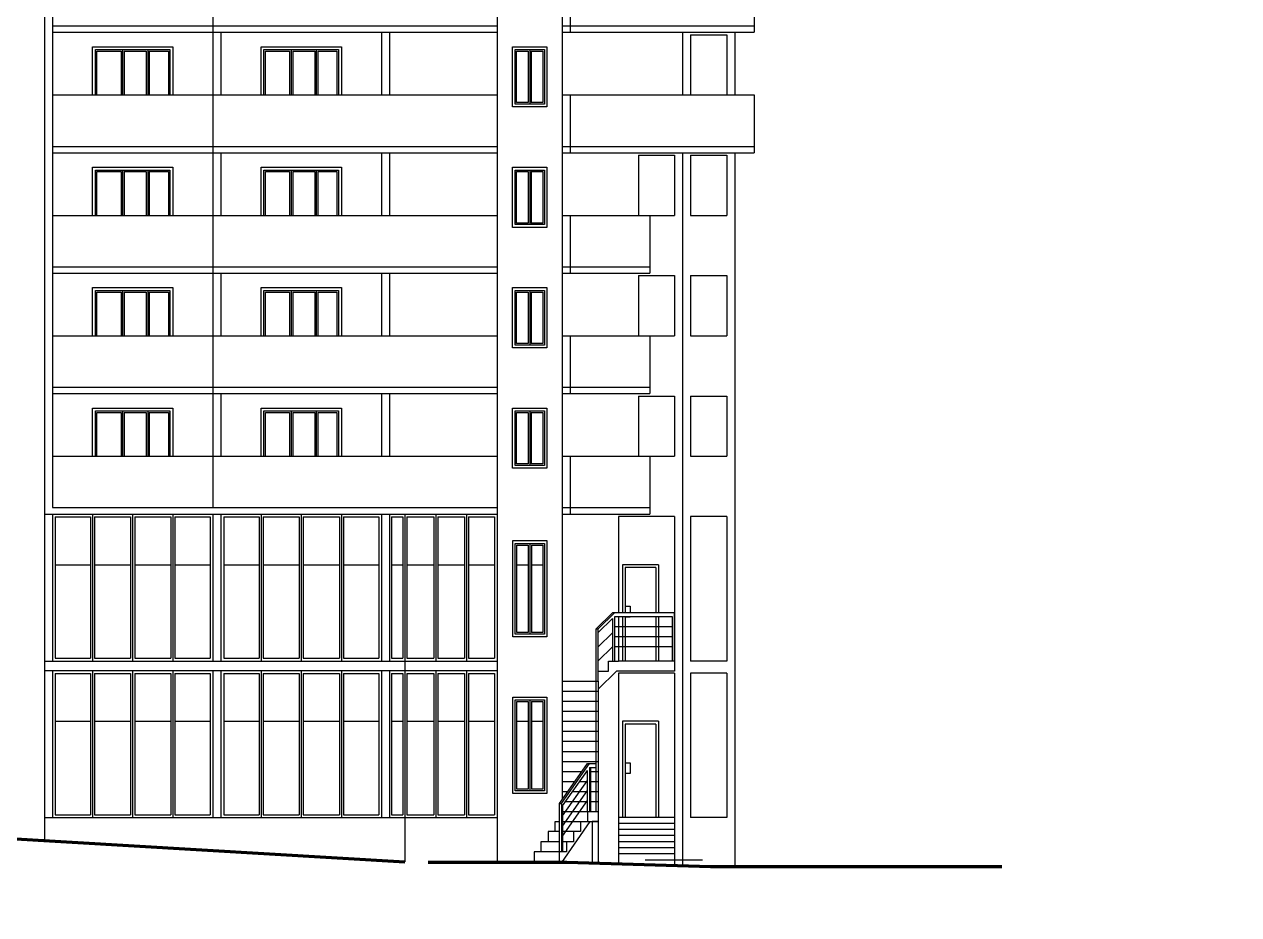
# Model space of a CAD drawing. Header units: inches. Extents: x -634 to 3638, y -6930911 to 5552.
# Drawn here: x 1345.79 to 1374.98, y 3474.09 to 3495.48 of the extents above; entities that cross this region are included whole.
import ezdxf

# ---------------------------------------------------------------- set-up
doc = ezdxf.new("R2010")
doc.units = ezdxf.units.IN
doc.header["$MEASUREMENT"] = 0
doc.linetypes.add('Dashed', pattern=[1128.888893, 564.444447, -564.444447])
for name, color, linetype, lineweight in [('ELEV', 134, 'Continuous', 18), ('WALLS', 7, 'Continuous', 70), ('фасады', 7, 'Continuous', 30), ('фасады2', 7, 'Continuous', 25)]:
    doc.layers.add(name, color=color, linetype=linetype, lineweight=lineweight)

msp = doc.modelspace()

# ---------------------------------------------------------------- hatches: boundary and pattern name
at = {"layer": 'ELEV', "linetype": 'Continuous'}
h = msp.add_hatch(dxfattribs=at)
h.set_pattern_fill('ANSI31', color=256, scale=0.01044, style=0)
h.set_pattern_definition([(45, (1262.311104, 3366.587935), (-0.02343928418428, 0.02343928418428), [])])
edge = h.paths.add_edge_path()
edge.add_ellipse((1445.78234, 3471.96182), major_axis=(0, 6932302.83262), ratio=0.00000001506, start_angle=89.999976115149, end_angle=270.000023884851)
edge.add_line((1445.67794, 3474.85168), (1445.67794, 3528.48347))
edge.add_line((1445.67794, 3528.48347), (1445.88675, 3528.48347))
edge.add_line((1445.88675, 3528.48347), (1445.88675, 3474.85168))

# ---------------------------------------------------------------- linework, layer by layer
at = {"layer": 'WALLS', "color": 7, "ltscale": 100}
for points in [[(1345.17384, 3475.94013), (1354.9378, 3475.36135)], [(1355.49307, 3475.34783), (1358.83261, 3475.34783)], [(1358.83261, 3475.34783), (1362.28329, 3475.24968)], [(1362.28329, 3475.24968), (1369.28397, 3475.24968)]]:
    msp.add_lwpolyline(points, dxfattribs=at)
at = {"layer": 'фасады', "color": 7, "linetype": 'Dashed', "ltscale": 100}
for points in [[(1346.27249, 3498.1846), (1346.27249, 3495.2907)], [(1346.46541, 3498.1846), (1346.46541, 3495.2907)], [(1350.32395, 3498.1846), (1350.32395, 3495.2907)], [(1357.15646, 3498.1846), (1357.15646, 3495.2907)], [(1358.71627, 3498.1846), (1358.71627, 3495.2907)], [(1358.9092, 3496.67977), (1358.9092, 3495.2907)], [(1363.32819, 3496.67977), (1363.32819, 3495.2907)], [(1346.27249, 3495.2907), (1346.27249, 3492.39679)], [(1346.46541, 3495.44504), (1357.15646, 3495.44504)], [(1346.46541, 3495.2907), (1346.46541, 3492.39679)], [(1346.46541, 3495.2907), (1357.15646, 3495.2907)], [(1350.32395, 3495.2907), (1350.32395, 3492.39679)], [(1350.51688, 3495.2907), (1350.51688, 3493.78587)], [(1354.37542, 3495.2907), (1354.37542, 3493.78587)], [(1354.56834, 3495.2907), (1354.56834, 3493.78587)], [(1357.15646, 3495.2907), (1357.15646, 3492.39679)], [(1358.71627, 3495.44504), (1363.32819, 3495.44504)], [(1358.71627, 3495.2907), (1358.71627, 3492.39679)], [(1358.71627, 3495.2907), (1363.32819, 3495.2907)], [(1361.61114, 3495.2907), (1361.61114, 3493.78587)], [(1361.80406, 3495.23282), (1361.80406, 3493.78587)], [(1361.80406, 3495.23282), (1362.67224, 3495.23282)], [(1362.67224, 3495.23282), (1362.67224, 3493.78587)], [(1362.86516, 3495.2907), (1362.86516, 3493.78587)], [(1346.46541, 3493.78587), (1357.15646, 3493.78587)], [(1358.71627, 3493.78587), (1363.32819, 3493.78587)], [(1358.9092, 3493.78587), (1358.9092, 3492.39679)], [(1361.80406, 3493.78587), (1362.67224, 3493.78587)], [(1363.32819, 3493.78587), (1363.32819, 3492.39679)], [(1346.27249, 3492.39679), (1346.27249, 3489.50289)], [(1346.46541, 3492.55113), (1357.15646, 3492.55113)], [(1346.46541, 3492.39679), (1346.46541, 3489.50289)], [(1346.46541, 3492.39679), (1357.15646, 3492.39679)], [(1350.32395, 3492.39679), (1350.32395, 3489.50289)], [(1350.51688, 3492.39679), (1350.51688, 3490.89196)], [(1354.37542, 3492.39679), (1354.37542, 3490.89196)], [(1354.56834, 3492.39679), (1354.56834, 3490.89196)], [(1357.15646, 3492.39679), (1357.15646, 3489.50289)], [(1358.71627, 3492.55113), (1363.32819, 3492.55113)], [(1358.71627, 3492.39679), (1358.71627, 3489.50289)], [(1358.71627, 3492.39679), (1363.32819, 3492.39679)], [(1360.55004, 3492.33891), (1360.55004, 3490.89196)], [(1360.55004, 3492.33891), (1361.41821, 3492.33891)], [(1361.41821, 3492.33891), (1361.41821, 3490.89196)], [(1361.61114, 3492.39679), (1361.61114, 3489.50289)], [(1361.80406, 3492.33891), (1361.80406, 3490.89196)], [(1361.80406, 3492.33891), (1362.67224, 3492.33891)], [(1362.67224, 3492.33891), (1362.67224, 3490.89196)], [(1362.86516, 3492.39679), (1362.86516, 3489.50289)], [(1346.46541, 3490.89196), (1357.15646, 3490.89196)], [(1358.71627, 3490.89196), (1360.82014, 3490.89196)], [(1358.9092, 3490.89196), (1358.9092, 3489.50289)], [(1360.55004, 3490.89196), (1361.41821, 3490.89196)], [(1360.82014, 3490.89196), (1360.82014, 3489.50289)], [(1361.80406, 3490.89196), (1362.67224, 3490.89196)], [(1346.27249, 3489.50289), (1346.27249, 3486.60899)], [(1346.46541, 3489.65723), (1357.15646, 3489.65723)], [(1346.46541, 3489.50289), (1346.46541, 3486.60899)], [(1346.46541, 3489.50289), (1357.15646, 3489.50289)], [(1350.32395, 3489.50289), (1350.32395, 3486.60899)], [(1350.51688, 3489.50289), (1350.51688, 3487.99806)], [(1354.37542, 3489.50289), (1354.37542, 3487.99806)], [(1354.56834, 3489.50289), (1354.56834, 3487.99806)], [(1357.15646, 3489.50289), (1357.15646, 3486.60899)], [(1358.71627, 3489.65723), (1360.82014, 3489.65723)], [(1358.71627, 3489.50289), (1358.71627, 3486.60899)], [(1358.71627, 3489.50289), (1360.82014, 3489.50289)], [(1360.55004, 3489.44501), (1360.55004, 3487.99806)], [(1360.55004, 3489.44501), (1361.41821, 3489.44501)], [(1360.55004, 3489.44501), (1361.41821, 3489.44501)], [(1361.41821, 3489.44501), (1361.41821, 3487.99806)], [(1361.61114, 3489.50289), (1361.61114, 3486.60899)], [(1361.80406, 3489.44501), (1361.80406, 3487.99806)], [(1361.80406, 3489.44501), (1362.67224, 3489.44501)], [(1361.80406, 3489.44501), (1362.67224, 3489.44501)], [(1362.67224, 3489.44501), (1362.67224, 3487.99806)], [(1362.86516, 3489.50289), (1362.86516, 3486.60899)], [(1346.46541, 3487.99806), (1357.15646, 3487.99806)], [(1358.71627, 3487.99806), (1360.82014, 3487.99806)], [(1358.9092, 3487.99806), (1358.9092, 3486.60899)], [(1360.55004, 3487.99806), (1361.41821, 3487.99806)], [(1360.82014, 3487.99806), (1360.82014, 3486.60899)], [(1361.80406, 3487.99806), (1362.67224, 3487.99806)], [(1346.46541, 3486.76333), (1357.15646, 3486.76333)], [(1358.71627, 3486.76333), (1360.82014, 3486.76333)], [(1346.27249, 3486.60899), (1346.27249, 3483.71508)], [(1346.46541, 3486.60899), (1346.46541, 3483.86943)], [(1346.46541, 3486.60899), (1357.15646, 3486.60899)], [(1350.32395, 3486.60899), (1350.32395, 3483.86943)], [(1350.51688, 3486.60899), (1350.51688, 3485.10416)], [(1354.37542, 3486.60899), (1354.37542, 3485.10416)], [(1354.56834, 3486.60899), (1354.56834, 3485.10416)], [(1357.15646, 3486.60899), (1357.15646, 3483.71508)], [(1358.71627, 3486.60899), (1358.71627, 3483.71508)], [(1358.71627, 3486.60899), (1360.82014, 3486.60899)], [(1360.55004, 3486.55111), (1360.55004, 3485.10416)], [(1360.55004, 3486.55111), (1361.41821, 3486.55111)], [(1361.41821, 3486.55111), (1361.41821, 3485.10416)], [(1361.61114, 3486.60899), (1361.61114, 3483.71508)], [(1361.80406, 3486.55111), (1361.80406, 3485.10416)], [(1361.80406, 3486.55111), (1362.67224, 3486.55111)], [(1362.67224, 3486.55111), (1362.67224, 3485.10416)], [(1362.86516, 3486.60899), (1362.86516, 3483.71508)], [(1346.46541, 3485.10416), (1357.15646, 3485.10416)], [(1358.71627, 3485.10416), (1360.82014, 3485.10416)], [(1358.9092, 3485.10416), (1358.9092, 3483.71508)], [(1360.55004, 3485.10416), (1361.41821, 3485.10416)], [(1360.82014, 3485.10416), (1360.82014, 3483.71508)], [(1361.80406, 3485.10416), (1362.67224, 3485.10416)], [(1346.46541, 3483.86943), (1357.15646, 3483.86943)], [(1358.71627, 3483.86943), (1360.82014, 3483.86943)], [(1346.27249, 3483.71508), (1357.15646, 3483.71508)], [(1346.27249, 3483.71508), (1346.27249, 3479.95301)], [(1346.27249, 3483.71508), (1357.15646, 3483.71508)], [(1354.9378, 3483.71508), (1354.9378, 3479.95301)], [(1357.15646, 3483.71508), (1357.15646, 3479.95301)], [(1358.71627, 3483.71508), (1360.82014, 3483.71508)], [(1358.71627, 3483.71508), (1358.71627, 3479.95301)], [(1360.06772, 3483.65721), (1360.06772, 3481.34208)], [(1361.41821, 3483.65721), (1360.06772, 3483.65721)], [(1361.41821, 3483.65721), (1361.41821, 3480.18452)], [(1361.61114, 3483.71508), (1361.61114, 3479.95301)], [(1361.80406, 3483.65721), (1361.80406, 3480.18452)], [(1362.67224, 3483.65721), (1361.80406, 3483.65721)], [(1362.67224, 3483.65721), (1362.67224, 3480.18452)], [(1362.86516, 3483.71508), (1362.86516, 3479.95301)], [(1360.06772, 3481.24562), (1360.06772, 3480.18452)], [(1361.41821, 3480.18452), (1360.06772, 3480.18452)], [(1362.67224, 3480.18452), (1361.80406, 3480.18452)], [(1346.27249, 3479.95301), (1346.27249, 3475.87501)], [(1354.9378, 3479.95301), (1354.9378, 3475.36135)], [(1357.15646, 3479.95301), (1357.15646, 3475.3916)], [(1358.71627, 3479.95301), (1358.71627, 3476.85653)], [(1360.06772, 3479.89513), (1360.06772, 3476.42245)], [(1361.41821, 3479.89513), (1360.06772, 3479.89513)], [(1361.41821, 3479.89513), (1361.41821, 3476.42245)], [(1361.61114, 3479.95301), (1361.61114, 3475.26489)], [(1361.80406, 3479.89513), (1361.80406, 3476.42245)], [(1362.67224, 3479.89513), (1361.80406, 3479.89513)], [(1362.67224, 3479.89513), (1362.67224, 3476.42245)], [(1362.86516, 3479.95301), (1362.86516, 3475.26489)], [(1359.58444, 3479.7022), (1359.58444, 3475.32254)], [(1361.41821, 3476.42245), (1360.06772, 3476.42245)], [(1361.41821, 3476.27775), (1360.06772, 3476.27775)], [(1362.67224, 3476.42245), (1361.80406, 3476.42245)], [(1361.41821, 3476.13306), (1360.06772, 3476.13306)], [(1361.41821, 3475.98836), (1360.06772, 3475.98836)], [(1361.41821, 3475.84367), (1360.06772, 3475.84367)], [(1361.41821, 3475.69897), (1360.06772, 3475.69897)], [(1361.41821, 3475.55428), (1360.06772, 3475.55428)], [(1362.08698, 3475.39691), (1360.71284, 3475.39691)]]:
    msp.add_lwpolyline(points, dxfattribs=at)
at = {"layer": 'фасады', "color": 7, "ltscale": 100}
for points in [[(1359.82608, 3479.94336), (1359.82608, 3480.18452), (1360.06772, 3480.18452)], [(1361.41821, 3480.18452), (1361.41821, 3479.94336)], [(1359.58444, 3479.7022), (1359.58444, 3479.94336), (1359.82608, 3479.94336)], [(1359.58452, 3479.50932), (1360.01936, 3479.94336)], [(1361.41821, 3479.94336), (1360.01936, 3479.94336)], [(1358.71627, 3479.7022), (1359.58444, 3479.7022)], [(1358.71627, 3479.46105), (1359.58444, 3479.46105)], [(1358.71627, 3479.21989), (1359.58444, 3479.21989)], [(1358.71627, 3478.97873), (1359.58444, 3478.97873)], [(1358.71627, 3478.73757), (1359.58444, 3478.73757)], [(1358.71627, 3478.49641), (1359.58444, 3478.49641)], [(1358.71627, 3478.25525), (1359.58444, 3478.25525)], [(1358.71627, 3478.01409), (1359.58444, 3478.01409)], [(1358.71627, 3477.77294), (1359.58444, 3477.77294)], [(1358.71627, 3477.53178), (1359.18894, 3477.53178)], [(1359.30669, 3477.53178), (1359.32399, 3477.53178)], [(1359.40116, 3477.53178), (1359.58444, 3477.53178)], [(1358.71627, 3477.29062), (1359.02013, 3477.29062)], [(1359.13788, 3477.29062), (1359.32399, 3477.29062)], [(1359.40116, 3477.29062), (1359.58444, 3477.29062)], [(1358.71627, 3477.04946), (1358.85132, 3477.04946)], [(1358.96907, 3477.04946), (1359.32399, 3477.04946)], [(1359.40116, 3477.04946), (1359.58444, 3477.04946)], [(1358.72592, 3476.56714), (1359.58444, 3476.56714)], [(1358.80026, 3476.8083), (1359.32399, 3476.8083)], [(1359.32399, 3476.56714), (1359.32399, 3476.32598)], [(1359.40116, 3476.8083), (1359.58444, 3476.8083)], [(1358.54746, 3476.08483), (1358.54746, 3476.32598), (1358.64875, 3476.32598)], [(1359.15518, 3476.32598), (1359.15518, 3476.08483), (1358.98637, 3476.08483), (1358.98637, 3475.84367), (1358.81756, 3475.84367), (1358.81756, 3475.60251), (1358.64875, 3475.60251)], [(1358.70658, 3475.34751), (1359.39151, 3476.32598)], [(1358.72592, 3476.32598), (1359.58444, 3476.32598)], [(1359.58444, 3476.32598), (1359.43975, 3476.32598), (1359.43975, 3475.32665)], [(1360.06772, 3476.42245), (1360.06772, 3475.30879)], [(1361.41821, 3476.42245), (1361.41821, 3475.27037)], [(1358.64875, 3476.08483), (1358.37865, 3476.08483), (1358.37865, 3475.84367)], [(1358.98637, 3476.08483), (1358.72592, 3476.08483)], [(1358.64875, 3475.84367), (1358.20501, 3475.84367), (1358.20501, 3475.60251)], [(1358.81756, 3475.84367), (1358.72592, 3475.84367)], [(1358.71627, 3475.60251), (1358.04103, 3475.60251), (1358.04103, 3475.36135)], [(1358.64875, 3475.34915), (1358.64875, 3475.60251)]]:
    msp.add_lwpolyline(points, dxfattribs=at)
at = {"layer": 'фасады2', "color": 7, "ltscale": 100}
for p, q in [((1357.58427, 3493.564), (1357.58427, 3494.8759)), ((1357.58427, 3494.8759), (1358.28845, 3494.8759)), ((1357.62286, 3493.60259), (1357.62286, 3494.83732)), ((1357.62286, 3494.83732), (1357.89778, 3494.83732)), ((1357.97495, 3494.83732), (1358.24987, 3494.83732)), ((1358.24987, 3494.83732), (1358.24987, 3493.60259)), ((1358.28845, 3494.8759), (1358.28845, 3493.564)), ((1358.28845, 3493.564), (1357.58427, 3493.564)), ((1357.89778, 3493.60259), (1357.62286, 3493.60259)), ((1358.24987, 3493.60259), (1357.97495, 3493.60259)), ((1357.58427, 3490.6701), (1357.58427, 3491.982)), ((1357.58427, 3491.982), (1358.28845, 3491.982)), ((1357.62286, 3490.70868), (1357.62286, 3491.94341)), ((1357.62286, 3491.94341), (1357.89778, 3491.94341)), ((1357.97495, 3491.94341), (1358.24987, 3491.94341)), ((1358.24987, 3491.94341), (1358.24987, 3490.70868)), ((1358.28845, 3491.982), (1358.28845, 3490.6701)), ((1358.28845, 3490.6701), (1357.58427, 3490.6701)), ((1357.89778, 3490.70868), (1357.62286, 3490.70868)), ((1358.24987, 3490.70868), (1357.97495, 3490.70868)), ((1357.58427, 3487.77619), (1357.58427, 3489.0881)), ((1357.58427, 3489.0881), (1358.28845, 3489.0881)), ((1358.28845, 3489.0881), (1358.28845, 3487.77619)), ((1357.62286, 3487.81478), (1357.62286, 3489.04951)), ((1357.62286, 3489.04951), (1357.89778, 3489.04951)), ((1357.97495, 3489.04951), (1358.24987, 3489.04951)), ((1358.24987, 3489.04951), (1358.24987, 3487.81478)), ((1358.28845, 3487.77619), (1357.58427, 3487.77619)), ((1357.89778, 3487.81478), (1357.62286, 3487.81478)), ((1358.24987, 3487.81478), (1357.97495, 3487.81478)), ((1357.58427, 3484.88229), (1357.58427, 3486.19419)), ((1357.58427, 3486.19419), (1358.28845, 3486.19419)), ((1357.62286, 3484.92088), (1357.62286, 3486.15561)), ((1357.62286, 3486.15561), (1357.89778, 3486.15561)), ((1357.97495, 3486.15561), (1358.24987, 3486.15561)), ((1358.24987, 3486.15561), (1358.24987, 3484.92088)), ((1358.28845, 3486.19419), (1358.28845, 3484.88229)), ((1358.28845, 3484.88229), (1357.58427, 3484.88229)), ((1357.89778, 3484.92088), (1357.62286, 3484.92088)), ((1358.24987, 3484.92088), (1357.97495, 3484.92088)), ((1357.58506, 3480.83083), (1357.58506, 3483.0109)), ((1357.58506, 3483.0109), (1358.28924, 3483.0109)), ((1357.62364, 3480.86941), (1357.62364, 3482.97232)), ((1357.62364, 3482.97232), (1357.89856, 3482.97232)), ((1357.97573, 3482.97232), (1358.25065, 3482.97232)), ((1358.25065, 3482.97232), (1358.25065, 3480.86941)), ((1358.28924, 3483.0109), (1358.28924, 3480.83083)), ((1358.28924, 3480.83083), (1357.58506, 3480.83083)), ((1357.89856, 3480.86941), (1357.62364, 3480.86941)), ((1358.25065, 3480.86941), (1357.97573, 3480.86941)), ((1357.58506, 3477.06875), (1357.58506, 3479.24883)), ((1357.58506, 3479.24883), (1358.28924, 3479.24883)), ((1357.62364, 3477.10734), (1357.62364, 3479.21024)), ((1357.62364, 3479.21024), (1357.89856, 3479.21024)), ((1357.97573, 3479.21024), (1358.25065, 3479.21024)), ((1358.25065, 3479.21024), (1358.25065, 3477.10734)), ((1358.28924, 3479.24883), (1358.28924, 3477.06875)), ((1358.28924, 3477.06875), (1357.58506, 3477.06875)), ((1357.89856, 3477.10734), (1357.62364, 3477.10734)), ((1358.25065, 3477.10734), (1357.97573, 3477.10734))]:
    msp.add_line(p, q, dxfattribs=at)
at = {"layer": 'фасады2', "color": 7, "linetype": 'Dashed', "ltscale": 100}
for points in [[(1347.43005, 3493.78587), (1347.43005, 3494.94343), (1349.35932, 3494.94343), (1349.35932, 3493.78587)], [(1351.48151, 3493.78587), (1351.48151, 3494.94343), (1353.41078, 3494.94343), (1353.41078, 3493.78587)], [(1347.49757, 3493.78587), (1347.49757, 3494.8759), (1349.29179, 3494.8759), (1349.29179, 3493.78587)], [(1347.53616, 3493.78587), (1347.53616, 3494.83732), (1348.11494, 3494.83732)], [(1348.11494, 3494.83732), (1348.11494, 3493.78587)], [(1348.15352, 3494.8759), (1348.15352, 3493.78587)], [(1348.19211, 3494.83732), (1348.19211, 3493.78587)], [(1348.19211, 3494.83732), (1348.71783, 3494.83732)], [(1348.71783, 3494.83732), (1348.71783, 3493.78587)], [(1348.75642, 3494.8759), (1348.75642, 3493.78587)], [(1348.79501, 3494.83732), (1348.79501, 3493.78587)], [(1348.79501, 3494.83732), (1349.25321, 3494.83732), (1349.25321, 3493.78587)], [(1351.54904, 3493.78587), (1351.54904, 3494.8759), (1353.34326, 3494.8759), (1353.34326, 3493.78587)], [(1351.58762, 3493.78587), (1351.58762, 3494.83732), (1352.1664, 3494.83732)], [(1352.1664, 3494.83732), (1352.1664, 3493.78587)], [(1352.20499, 3494.8759), (1352.20499, 3493.78587)], [(1352.24357, 3494.83732), (1352.24357, 3493.78587)], [(1352.24357, 3494.83732), (1352.7693, 3494.83732)], [(1352.7693, 3494.83732), (1352.7693, 3493.78587)], [(1352.80788, 3494.8759), (1352.80788, 3493.78587)], [(1352.84647, 3494.83732), (1352.84647, 3493.78587)], [(1352.84647, 3494.83732), (1353.30467, 3494.83732), (1353.30467, 3493.78587)], [(1347.43005, 3490.89196), (1347.43005, 3492.04952), (1349.35932, 3492.04952), (1349.35932, 3490.89196)], [(1351.48151, 3490.89196), (1351.48151, 3492.04952), (1353.41078, 3492.04952), (1353.41078, 3490.89196)], [(1347.49757, 3490.89196), (1347.49757, 3491.982), (1349.29179, 3491.982), (1349.29179, 3490.89196)], [(1347.53616, 3490.89196), (1347.53616, 3491.94341), (1348.11494, 3491.94341)], [(1348.11494, 3491.94341), (1348.11494, 3490.89196)], [(1348.15352, 3491.982), (1348.15352, 3490.89196)], [(1348.19211, 3491.94341), (1348.19211, 3490.89196)], [(1348.19211, 3491.94341), (1348.71783, 3491.94341)], [(1348.71783, 3491.94341), (1348.71783, 3490.89196)], [(1348.75642, 3491.982), (1348.75642, 3490.89196)], [(1348.79501, 3491.94341), (1348.79501, 3490.89196)], [(1348.79501, 3491.94341), (1349.25321, 3491.94341), (1349.25321, 3490.89196)], [(1351.54904, 3490.89196), (1351.54904, 3491.982), (1353.34326, 3491.982), (1353.34326, 3490.89196)], [(1351.58762, 3490.89196), (1351.58762, 3491.94341), (1352.1664, 3491.94341)], [(1352.1664, 3491.94341), (1352.1664, 3490.89196)], [(1352.20499, 3491.982), (1352.20499, 3490.89196)], [(1352.24357, 3491.94341), (1352.24357, 3490.89196)], [(1352.24357, 3491.94341), (1352.7693, 3491.94341)], [(1352.7693, 3491.94341), (1352.7693, 3490.89196)], [(1352.80788, 3491.982), (1352.80788, 3490.89196)], [(1352.84647, 3491.94341), (1352.84647, 3490.89196)], [(1352.84647, 3491.94341), (1353.30467, 3491.94341), (1353.30467, 3490.89196)], [(1347.43005, 3487.99806), (1347.43005, 3489.15562), (1349.35932, 3489.15562), (1349.35932, 3487.99806)], [(1347.49757, 3487.99806), (1347.49757, 3489.0881), (1349.29179, 3489.0881), (1349.29179, 3487.99806)], [(1348.15352, 3489.0881), (1348.15352, 3487.99806)], [(1348.75642, 3489.0881), (1348.75642, 3487.99806)], [(1351.48151, 3487.99806), (1351.48151, 3489.15562), (1353.41078, 3489.15562), (1353.41078, 3487.99806)], [(1351.54904, 3487.99806), (1351.54904, 3489.0881), (1353.34326, 3489.0881), (1353.34326, 3487.99806)], [(1352.20499, 3489.0881), (1352.20499, 3487.99806)], [(1352.80788, 3489.0881), (1352.80788, 3487.99806)], [(1347.53616, 3487.99806), (1347.53616, 3489.04951), (1348.11494, 3489.04951)], [(1348.11494, 3489.04951), (1348.11494, 3487.99806)], [(1348.19211, 3489.04951), (1348.19211, 3487.99806)], [(1348.19211, 3489.04951), (1348.71783, 3489.04951)], [(1348.71783, 3489.04951), (1348.71783, 3487.99806)], [(1348.79501, 3489.04951), (1348.79501, 3487.99806)], [(1348.79501, 3489.04951), (1349.25321, 3489.04951), (1349.25321, 3487.99806)], [(1351.58762, 3487.99806), (1351.58762, 3489.04951), (1352.1664, 3489.04951)], [(1352.1664, 3489.04951), (1352.1664, 3487.99806)], [(1352.24357, 3489.04951), (1352.24357, 3487.99806)], [(1352.24357, 3489.04951), (1352.7693, 3489.04951)], [(1352.7693, 3489.04951), (1352.7693, 3487.99806)], [(1352.84647, 3489.04951), (1352.84647, 3487.99806)], [(1352.84647, 3489.04951), (1353.30467, 3489.04951), (1353.30467, 3487.99806)], [(1347.43005, 3485.10416), (1347.43005, 3486.26172), (1349.35932, 3486.26172), (1349.35932, 3485.10416)], [(1347.49757, 3485.10416), (1347.49757, 3486.19419), (1349.29179, 3486.19419), (1349.29179, 3485.10416)], [(1347.53616, 3485.10416), (1347.53616, 3486.15561), (1348.11494, 3486.15561)], [(1348.11494, 3486.15561), (1348.11494, 3485.10416)], [(1348.15352, 3486.19419), (1348.15352, 3485.10416)], [(1348.19211, 3486.15561), (1348.19211, 3485.10416)], [(1348.19211, 3486.15561), (1348.71783, 3486.15561)], [(1348.71783, 3486.15561), (1348.71783, 3485.10416)], [(1348.75642, 3486.19419), (1348.75642, 3485.10416)], [(1348.79501, 3486.15561), (1348.79501, 3485.10416)], [(1348.79501, 3486.15561), (1349.25321, 3486.15561), (1349.25321, 3485.10416)], [(1351.48151, 3485.10416), (1351.48151, 3486.26172), (1353.41078, 3486.26172), (1353.41078, 3485.10416)], [(1351.54904, 3485.10416), (1351.54904, 3486.19419), (1353.34326, 3486.19419), (1353.34326, 3485.10416)], [(1351.58762, 3485.10416), (1351.58762, 3486.15561), (1352.1664, 3486.15561)], [(1352.1664, 3486.15561), (1352.1664, 3485.10416)], [(1352.20499, 3486.19419), (1352.20499, 3485.10416)], [(1352.24357, 3486.15561), (1352.24357, 3485.10416)], [(1352.24357, 3486.15561), (1352.7693, 3486.15561)], [(1352.7693, 3486.15561), (1352.7693, 3485.10416)], [(1352.80788, 3486.19419), (1352.80788, 3485.10416)], [(1352.84647, 3486.15561), (1352.84647, 3485.10416)], [(1352.84647, 3486.15561), (1353.30467, 3486.15561), (1353.30467, 3485.10416)], [(1346.46541, 3483.71508), (1346.46541, 3480.18452)], [(1346.53294, 3483.64756), (1347.38182, 3483.64756)], [(1346.53294, 3483.64756), (1346.53294, 3480.25205)], [(1347.38182, 3483.64756), (1347.38182, 3480.25205)], [(1347.43005, 3483.71508), (1347.43005, 3480.18452)], [(1347.47828, 3483.64756), (1347.47828, 3480.25205)], [(1347.47828, 3483.64756), (1348.34645, 3483.64756)], [(1348.34645, 3483.64756), (1348.34645, 3480.25205)], [(1348.39468, 3483.71508), (1348.39468, 3480.18452)], [(1348.44291, 3483.64756), (1348.44291, 3480.25205)], [(1348.44291, 3483.64756), (1349.31108, 3483.64756)], [(1349.31108, 3483.64756), (1349.31108, 3480.25205)], [(1349.35932, 3483.71508), (1349.35932, 3480.18452)], [(1349.40755, 3483.64756), (1349.40755, 3480.25205)], [(1349.40755, 3483.64756), (1350.25643, 3483.64756)], [(1350.25643, 3483.64756), (1350.25643, 3480.25205)], [(1350.32395, 3483.71508), (1350.32395, 3480.18452)], [(1350.51688, 3483.71508), (1350.51688, 3480.18452)], [(1350.5844, 3483.64756), (1351.43328, 3483.64756)], [(1350.5844, 3483.64756), (1350.5844, 3480.25205)], [(1351.43328, 3483.64756), (1351.43328, 3480.25205)], [(1351.48151, 3483.71508), (1351.48151, 3480.18452)], [(1351.52974, 3483.64756), (1351.52974, 3480.25205)], [(1351.52974, 3483.64756), (1352.39791, 3483.64756)], [(1352.39791, 3483.64756), (1352.39791, 3480.25205)], [(1352.44615, 3483.71508), (1352.44615, 3480.18452)], [(1352.49438, 3483.64756), (1352.49438, 3480.25205)], [(1352.49438, 3483.64756), (1353.36255, 3483.64756)], [(1353.36255, 3483.64756), (1353.36255, 3480.25205)], [(1353.41078, 3483.71508), (1353.41078, 3480.18452)], [(1353.45901, 3483.64756), (1353.45901, 3480.25205)], [(1353.45901, 3483.64756), (1354.30789, 3483.64756)], [(1354.30789, 3483.64756), (1354.30789, 3480.25205)], [(1354.37542, 3483.71508), (1354.37542, 3480.18452)], [(1354.37542, 3483.71508), (1354.37542, 3480.18452)], [(1354.56834, 3483.71508), (1354.56834, 3480.18452)], [(1354.61657, 3483.64756), (1354.88957, 3483.64756)], [(1354.61657, 3483.64756), (1354.61657, 3480.25205)], [(1354.88957, 3483.64756), (1354.88957, 3480.25205)], [(1354.98603, 3483.64756), (1354.98603, 3480.25205)], [(1354.98603, 3483.64756), (1355.62848, 3483.64756)], [(1355.62848, 3483.64756), (1355.62848, 3480.25205)], [(1355.67671, 3483.71508), (1355.67671, 3480.18452)], [(1355.72494, 3483.64756), (1355.72494, 3480.25205)], [(1355.72494, 3483.64756), (1356.36739, 3483.64756)], [(1356.36739, 3483.64756), (1356.36739, 3480.25205)], [(1356.41562, 3483.71508), (1356.41562, 3480.18452)], [(1356.46385, 3483.64756), (1357.08893, 3483.64756)], [(1356.46385, 3483.64756), (1356.46385, 3480.25205)], [(1357.08893, 3483.64756), (1357.08893, 3480.25205)], [(1346.53294, 3482.49964), (1347.38182, 3482.49964)], [(1347.47828, 3482.49964), (1348.34645, 3482.49964)], [(1348.44291, 3482.49964), (1349.31108, 3482.49964)], [(1349.40755, 3482.49964), (1350.25643, 3482.49964)], [(1350.5844, 3482.49964), (1351.43328, 3482.49964)], [(1351.52974, 3482.49964), (1352.39791, 3482.49964)], [(1352.49438, 3482.49964), (1353.36255, 3482.49964)], [(1353.45901, 3482.49964), (1354.30789, 3482.49964)], [(1354.61657, 3482.49964), (1354.88957, 3482.49964)], [(1354.98603, 3482.49964), (1355.62848, 3482.49964)], [(1355.72494, 3482.49964), (1356.36739, 3482.49964)], [(1356.46385, 3482.49964), (1357.08893, 3482.49964)], [(1357.62364, 3482.49964), (1357.89856, 3482.49964)], [(1357.97573, 3482.49964), (1358.25065, 3482.49964)], [(1360.16419, 3482.49964), (1360.16419, 3481.34208)], [(1361.03236, 3482.49964), (1360.16419, 3482.49964)], [(1360.96483, 3482.43212), (1360.23171, 3482.43212)], [(1360.23171, 3482.43212), (1360.23171, 3481.34208)], [(1360.96483, 3482.43212), (1360.96483, 3481.34208)], [(1361.03236, 3482.49964), (1361.03236, 3481.34208)], [(1360.23171, 3481.49993), (1360.34993, 3481.50123), (1360.34993, 3481.34208)], [(1360.16419, 3481.24562), (1360.16419, 3480.18452)], [(1360.23171, 3481.24562), (1360.23171, 3480.18452)], [(1360.34993, 3481.24562), (1360.34993, 3481.24215), (1360.23171, 3481.24215)], [(1360.96483, 3481.24562), (1360.96483, 3480.18452)], [(1361.03236, 3481.24562), (1361.03236, 3480.18452)], [(1346.27249, 3480.18452), (1350.51688, 3480.18452)], [(1346.53294, 3480.25205), (1347.38182, 3480.25205)], [(1347.47828, 3480.25205), (1348.34645, 3480.25205)], [(1348.44291, 3480.25205), (1349.31108, 3480.25205)], [(1349.40755, 3480.25205), (1350.25643, 3480.25205)], [(1350.51688, 3480.18452), (1354.9378, 3480.18452)], [(1350.5844, 3480.25205), (1351.43328, 3480.25205)], [(1351.52974, 3480.25205), (1352.39791, 3480.25205)], [(1352.49438, 3480.25205), (1353.36255, 3480.25205)], [(1353.45901, 3480.25205), (1354.30789, 3480.25205)], [(1354.61657, 3480.25205), (1354.88957, 3480.25205)], [(1354.9378, 3480.18452), (1357.15646, 3480.18452)], [(1354.98603, 3480.25205), (1355.62848, 3480.25205)], [(1355.72494, 3480.25205), (1356.36739, 3480.25205)], [(1356.46385, 3480.25205), (1357.08893, 3480.25205)], [(1346.27249, 3479.95301), (1357.15646, 3479.95301)], [(1346.46541, 3479.95301), (1346.46541, 3476.42245)], [(1346.53294, 3479.88549), (1347.38182, 3479.88549)], [(1346.53294, 3479.88549), (1346.53294, 3476.48997)], [(1347.38182, 3479.88549), (1347.38182, 3476.48997)], [(1347.43005, 3479.95301), (1347.43005, 3476.42245)], [(1347.47828, 3479.88549), (1347.47828, 3476.48997)], [(1347.47828, 3479.88549), (1348.34645, 3479.88549)], [(1348.34645, 3479.88549), (1348.34645, 3476.48997)], [(1348.39468, 3479.95301), (1348.39468, 3476.42245)], [(1348.44291, 3479.88549), (1348.44291, 3476.48997)], [(1348.44291, 3479.88549), (1349.31108, 3479.88549)], [(1349.31108, 3479.88549), (1349.31108, 3476.48997)], [(1349.35932, 3479.95301), (1349.35932, 3476.42245)], [(1349.40755, 3479.88549), (1349.40755, 3476.48997)], [(1349.40755, 3479.88549), (1350.25643, 3479.88549)], [(1350.25643, 3479.88549), (1350.25643, 3476.48997)], [(1350.32395, 3479.95301), (1350.32395, 3476.42245)], [(1350.51688, 3479.95301), (1350.51688, 3476.42245)], [(1350.5844, 3479.88549), (1351.43328, 3479.88549)], [(1350.5844, 3479.88549), (1350.5844, 3476.48997)], [(1351.43328, 3479.88549), (1351.43328, 3476.48997)], [(1351.48151, 3479.95301), (1351.48151, 3476.42245)], [(1351.52974, 3479.88549), (1351.52974, 3476.48997)], [(1351.52974, 3479.88549), (1352.39791, 3479.88549)], [(1352.39791, 3479.88549), (1352.39791, 3476.48997)], [(1352.44615, 3479.95301), (1352.44615, 3476.42245)], [(1352.49438, 3479.88549), (1352.49438, 3476.48997)], [(1352.49438, 3479.88549), (1353.36255, 3479.88549)], [(1353.36255, 3479.88549), (1353.36255, 3476.48997)], [(1353.41078, 3479.95301), (1353.41078, 3476.42245)], [(1353.45901, 3479.88549), (1353.45901, 3476.48997)], [(1353.45901, 3479.88549), (1354.30789, 3479.88549)], [(1354.30789, 3479.88549), (1354.30789, 3476.48997)], [(1354.37542, 3479.95301), (1354.37542, 3476.42245)], [(1354.37542, 3479.95301), (1354.37542, 3476.42245)], [(1354.56834, 3479.95301), (1354.56834, 3476.42245)], [(1354.61657, 3479.88549), (1354.88957, 3479.88549)], [(1354.61657, 3479.88549), (1354.61657, 3476.48997)], [(1354.88957, 3479.88549), (1354.88957, 3476.48997)], [(1354.98603, 3479.88549), (1354.98603, 3476.48997)], [(1354.98603, 3479.88549), (1355.62848, 3479.88549)], [(1355.62848, 3479.88549), (1355.62848, 3476.48997)], [(1355.67671, 3479.95301), (1355.67671, 3476.42245)], [(1355.72494, 3479.88549), (1355.72494, 3476.48997)], [(1355.72494, 3479.88549), (1356.36739, 3479.88549)], [(1356.36739, 3479.88549), (1356.36739, 3476.48997)], [(1356.41562, 3479.95301), (1356.41562, 3476.42245)], [(1356.46385, 3479.88549), (1357.08893, 3479.88549)], [(1356.46385, 3479.88549), (1356.46385, 3476.48997)], [(1357.08893, 3479.88549), (1357.08893, 3476.48997)], [(1346.53294, 3478.73757), (1347.38182, 3478.73757)], [(1347.47828, 3478.73757), (1348.34645, 3478.73757)], [(1348.44291, 3478.73757), (1349.31108, 3478.73757)], [(1349.40755, 3478.73757), (1350.25643, 3478.73757)], [(1350.5844, 3478.73757), (1351.43328, 3478.73757)], [(1351.52974, 3478.73757), (1352.39791, 3478.73757)], [(1352.49438, 3478.73757), (1353.36255, 3478.73757)], [(1353.45901, 3478.73757), (1354.30789, 3478.73757)], [(1354.61657, 3478.73757), (1354.88957, 3478.73757)], [(1354.98603, 3478.73757), (1355.62848, 3478.73757)], [(1355.72494, 3478.73757), (1356.36739, 3478.73757)], [(1356.46385, 3478.73757), (1357.08893, 3478.73757)], [(1357.62364, 3478.73757), (1357.89856, 3478.73757)], [(1357.97573, 3478.73757), (1358.25065, 3478.73757)], [(1360.16419, 3478.73757), (1360.16419, 3476.42245)], [(1361.03236, 3478.73757), (1360.16419, 3478.73757)], [(1360.96483, 3478.67005), (1360.23171, 3478.67005)], [(1360.23171, 3478.67005), (1360.23171, 3476.42245)], [(1360.96483, 3478.67005), (1360.96483, 3476.42245)], [(1361.03236, 3478.73757), (1361.03236, 3476.42245)], [(1360.23171, 3477.73786), (1360.34993, 3477.73916), (1360.34993, 3477.48008), (1360.23171, 3477.48008)], [(1346.27249, 3476.42245), (1350.51688, 3476.42245)], [(1346.53294, 3476.48997), (1347.38182, 3476.48997)], [(1347.47828, 3476.48997), (1348.34645, 3476.48997)], [(1348.44291, 3476.48997), (1349.31108, 3476.48997)], [(1349.40755, 3476.48997), (1350.25643, 3476.48997)], [(1350.51688, 3476.42245), (1354.9378, 3476.42245)], [(1350.5844, 3476.48997), (1351.43328, 3476.48997)], [(1351.52974, 3476.48997), (1352.39791, 3476.48997)], [(1352.49438, 3476.48997), (1353.36255, 3476.48997)], [(1353.45901, 3476.48997), (1354.30789, 3476.48997)], [(1354.61657, 3476.48997), (1354.88957, 3476.48997)], [(1354.9378, 3476.42245), (1357.15646, 3476.42245)], [(1354.98603, 3476.48997), (1355.62848, 3476.48997)], [(1355.72494, 3476.48997), (1356.36739, 3476.48997)], [(1356.46385, 3476.48997), (1357.08893, 3476.48997)]]:
    msp.add_lwpolyline(points, dxfattribs=at)
at = {"layer": 'фасады2', "color": 7, "ltscale": 100}
for points in [[(1357.52639, 3494.94343), (1358.34633, 3494.94343), (1358.34633, 3493.49648), (1357.52639, 3493.49648)], [(1357.52639, 3492.04952), (1358.34633, 3492.04952), (1358.34633, 3490.60257), (1357.52639, 3490.60257)], [(1357.52639, 3489.15562), (1358.34633, 3489.15562), (1358.34633, 3487.70867), (1357.52639, 3487.70867)], [(1357.52639, 3486.26172), (1358.34633, 3486.26172), (1358.34633, 3484.81477), (1357.52639, 3484.81477)], [(1357.52718, 3483.07842), (1358.34712, 3483.07842), (1358.34712, 3480.7633), (1357.52718, 3480.7633)], [(1357.52718, 3479.31635), (1358.34712, 3479.31635), (1358.34712, 3477.00123), (1357.52718, 3477.00123)]]:
    msp.add_lwpolyline(points, close=True, dxfattribs=at)
for points in [[(1357.89778, 3494.83732), (1357.89778, 3493.60259)], [(1357.89778, 3494.83732), (1357.89778, 3493.60259)], [(1357.93636, 3494.8759), (1357.93636, 3493.564)], [(1357.97495, 3494.83732), (1357.97495, 3493.60259)], [(1357.89778, 3491.94341), (1357.89778, 3490.70868)], [(1357.89778, 3491.94341), (1357.89778, 3490.70868)], [(1357.93636, 3491.982), (1357.93636, 3490.6701)], [(1357.97495, 3491.94341), (1357.97495, 3490.70868)], [(1357.93636, 3489.0881), (1357.93636, 3487.77619)], [(1357.89778, 3489.04951), (1357.89778, 3487.81478)], [(1357.89778, 3489.04951), (1357.89778, 3487.81478)], [(1357.97495, 3489.04951), (1357.97495, 3487.81478)], [(1357.89778, 3486.15561), (1357.89778, 3484.92088)], [(1357.89778, 3486.15561), (1357.89778, 3484.92088)], [(1357.93636, 3486.19419), (1357.93636, 3484.88229)], [(1357.97495, 3486.15561), (1357.97495, 3484.92088)], [(1357.89856, 3482.97232), (1357.89856, 3480.86941)], [(1357.93715, 3483.0109), (1357.93715, 3480.83083)], [(1357.97573, 3482.97232), (1357.97573, 3480.86941)], [(1357.89856, 3482.10414), (1357.89856, 3480.86941)], [(1359.53621, 3480.95586), (1359.9232, 3481.34208)], [(1359.58444, 3480.95586), (1359.97144, 3481.34208)], [(1359.58444, 3480.86771), (1359.9232, 3481.2058)], [(1361.41821, 3480.18452), (1361.41821, 3481.34208), (1359.9232, 3481.34208)], [(1359.9232, 3481.2058), (1359.9232, 3480.18452)], [(1361.36998, 3480.18452), (1361.36998, 3481.24562), (1359.97144, 3481.24562), (1359.97144, 3480.18452)], [(1359.53621, 3476.56714), (1359.53621, 3480.95586)], [(1359.53621, 3480.95586), (1359.58444, 3480.95586)], [(1359.58444, 3479.7022), (1359.58444, 3480.95586)], [(1361.36998, 3481.00446), (1361.36998, 3481.00446), (1359.97144, 3481.00446), (1359.97144, 3481.00446)], [(1359.58444, 3480.527), (1359.9232, 3480.86509)], [(1361.36998, 3480.7633), (1359.97144, 3480.7633)], [(1359.58444, 3480.18629), (1359.9232, 3480.52438)], [(1361.36998, 3480.52214), (1359.97144, 3480.52214)], [(1357.89856, 3479.21024), (1357.89856, 3477.10734)], [(1357.93715, 3479.24883), (1357.93715, 3477.06875)], [(1357.97573, 3479.21024), (1357.97573, 3477.10734)], [(1357.89856, 3478.34207), (1357.89856, 3477.10734)], [(1358.64875, 3476.76007), (1359.32399, 3477.7247)], [(1358.69698, 3476.76007), (1359.37222, 3477.7247)], [(1359.32399, 3477.7247), (1359.32399, 3477.7247), (1359.37222, 3477.7247)], [(1359.37222, 3477.7247), (1359.53621, 3477.7247)], [(1358.72592, 3476.7021), (1359.32399, 3477.55649)], [(1359.32399, 3476.56714), (1359.32399, 3477.55649)], [(1359.37222, 3477.62824), (1359.53621, 3477.62824)], [(1359.37222, 3477.62824), (1359.37222, 3476.56714)], [(1359.40116, 3477.62824), (1359.40116, 3476.56714)], [(1358.72592, 3476.46094), (1359.32399, 3477.31533)], [(1358.72592, 3476.21978), (1359.32399, 3477.07417)], [(1358.72592, 3475.97863), (1359.32399, 3476.83302)], [(1358.64875, 3475.60251), (1358.64875, 3476.76007), (1358.69698, 3476.76007), (1358.69698, 3475.60251)], [(1358.72592, 3476.7021), (1358.72592, 3475.60251)]]:
    msp.add_lwpolyline(points, dxfattribs=at)

doc.saveas('drawing.dxf')
